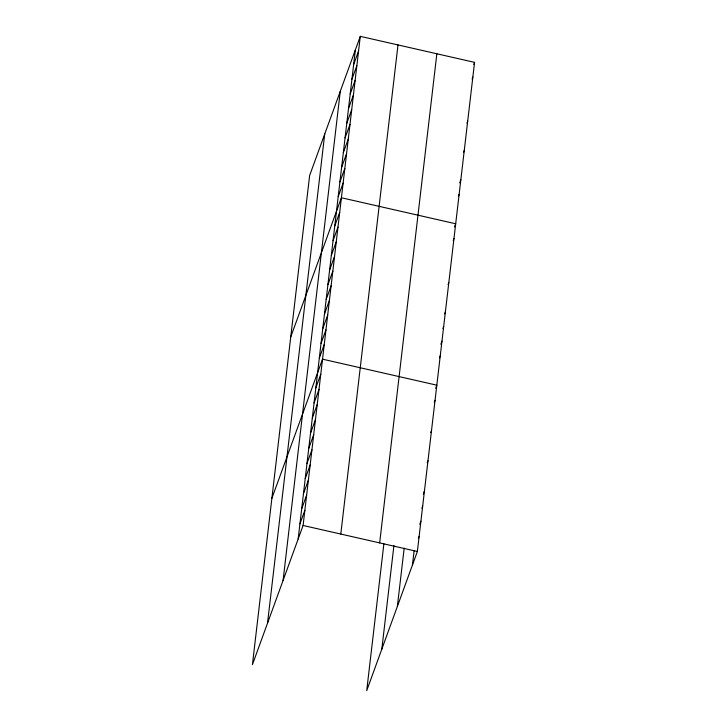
<?xml version="1.0" encoding="UTF-8"?>
<svg xmlns="http://www.w3.org/2000/svg" width="727" height="727" viewBox="0 0 727 727"><rect width="100%" height="100%" fill="white"/><g stroke="black" fill="none" stroke-linecap="round" stroke-linejoin="round"><path stroke-width="1.09" d="M267.527 623.175L324.724 134.05M283.076 580.464L340.272 91.338M298.161 538.998L355.358 49.872M360.283 36.35L309.629 175.516L252.433 664.642L303.086 525.476L360.283 36.35L474.567 62.358L417.371 551.484L366.717 690.65L383.892 543.787M340.799 534.054L397.996 44.938M379.658 542.905L436.854 53.78M381.811 649.193L393.925 545.523M397.351 606.472L404.176 548.158M412.445 565.015L414.09 550.975M353.64 64.549L358.565 51.026M351.932 79.225L356.848 65.694M350.214 93.901L355.139 80.37M348.497 108.568L353.422 95.046M346.779 123.245L351.704 109.722M345.061 137.921L349.987 124.39M343.353 152.588L348.269 139.066M341.635 167.265L346.561 153.742M339.918 181.941L344.843 168.41M338.2 196.617L343.126 183.086M290.755 336.928L341.408 197.762L455.693 223.771L454.557 226.897M334.765 225.961L339.691 212.438M333.057 240.637L337.973 227.106M331.339 255.304L336.265 241.782M329.622 269.981L334.547 256.458M327.904 284.657L332.83 271.126M326.187 299.333L331.112 285.802M324.478 314L329.395 300.478M322.761 328.677L327.686 315.154M321.043 343.353L325.969 329.822M319.326 358.02L324.251 344.498M271.88 498.331L322.534 359.174L436.818 385.183L435.682 388.309M315.845 387.818L320.771 374.287M314.073 402.931L318.999 389.408M312.31 418.052L317.226 404.53M310.538 433.174L315.463 419.643M308.775 448.286L313.691 434.764M307.003 463.408L311.928 449.886M305.24 478.53L310.156 464.998M303.468 493.642L308.393 480.12M301.705 508.764L306.621 495.232M299.933 523.885L304.858 510.354M473.804 64.439L474.567 62.358M472.087 79.116L472.85 77.035M466.943 123.136L467.697 121.055M463.508 152.488L464.271 150.407M459.7 182.877L460.836 179.751M458.364 196.508L459.119 194.427M453.212 240.528L453.975 238.447M448.068 284.548L448.823 282.467M444.633 313.9L445.397 311.819M442.925 328.568L443.679 326.487M440.826 344.289L441.961 341.163M439.49 357.92L440.244 355.839M434.292 402.385L435.046 400.304M430.757 432.62L431.511 430.538M427.222 462.854L427.976 460.773M423.305 494.133L424.441 491.016M421.914 508.209L422.669 506.128M419.77 524.367L420.906 521.25M418.379 538.453L419.134 536.372M303.086 525.476L417.371 551.484"/></g></svg>
